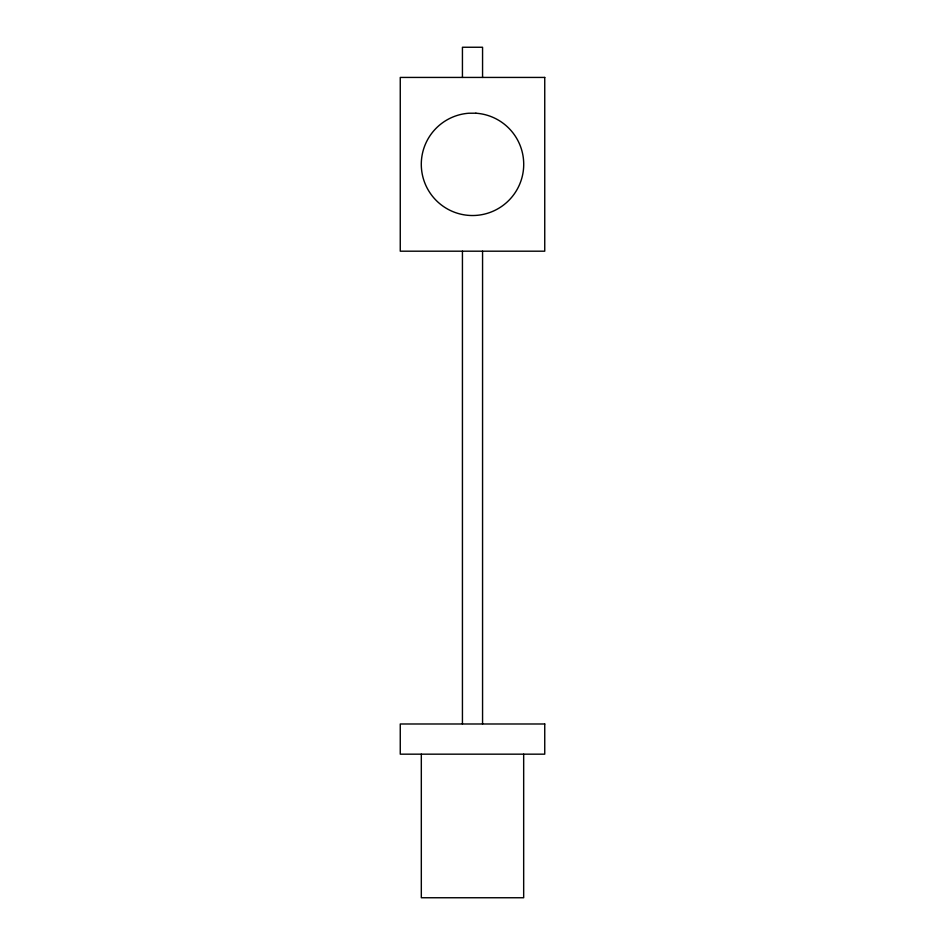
<?xml version="1.0" encoding="UTF-8"?>
<svg xmlns="http://www.w3.org/2000/svg" width="945" height="945" viewBox="0 0 945 945"><rect width="100%" height="100%" fill="white"/><g stroke="black" fill="none" stroke-linecap="round" stroke-linejoin="round"><path stroke-width="1.42" d="M523.672 754.169L523.672 897.75L421.316 897.75L421.316 754.169M482.564 77.431L482.564 47.25L462.436 47.25L462.436 77.431M482.564 251.193L482.564 723.988M462.436 251.193L462.436 723.988M475.902 113.211L468.755 113.235A51.207 51.207 0 0 0 428.853 191.091A51.207 51.207 0 0 0 516.336 190.796A51.207 51.207 0 0 0 475.902 113.211M544.745 77.431L400.255 77.431L400.255 251.193L544.745 251.193L544.745 77.431M544.745 723.988L400.255 723.988L400.255 754.169L544.745 754.169L544.745 723.988"/></g></svg>
